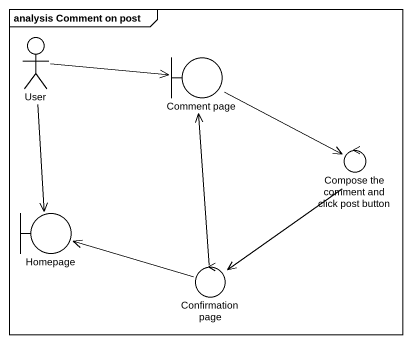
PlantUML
@startuml
mainframe analysis Comment on post
actor User
boundary "Comment page" as Comment_page
control "Compose the comment and click post button" as Compose_the_comment_and
boundary Homepage
control "Confirmation page" as Confirmation_page
User -right-> Comment_page
User --> Homepage
Comment_page --> Compose_the_comment_and
Compose_the_comment_and --> Confirmation_page
Confirmation_page -up-> Comment_page
Confirmation_page -left-> Homepage
@enduml
